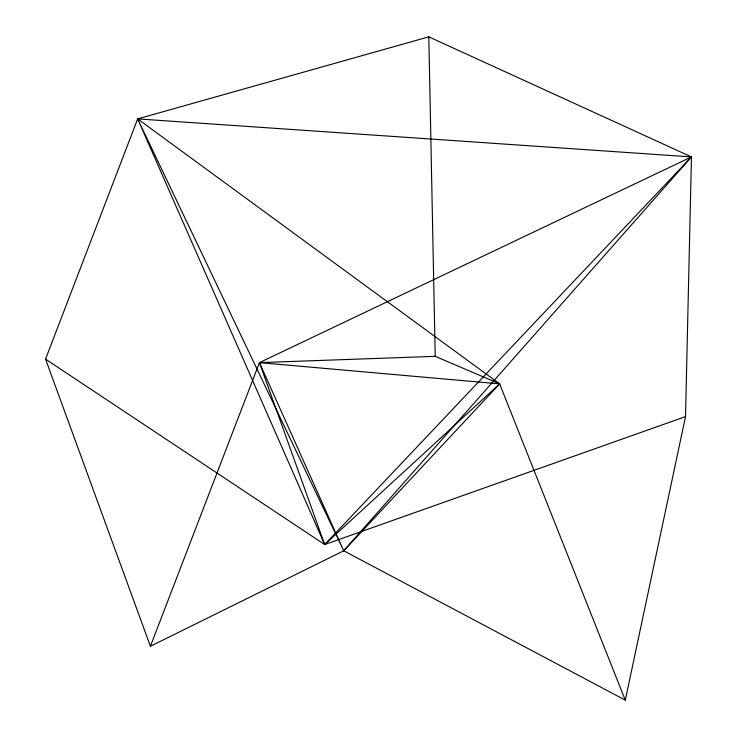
<?xml version="1.0" encoding="UTF-8"?>
<svg xmlns="http://www.w3.org/2000/svg" width="737" height="737" viewBox="0 0 737 737"><rect width="100%" height="100%" fill="white"/><g stroke="black" fill="none" stroke-linecap="round" stroke-linejoin="round"><path stroke-width="1.11" d="M685.521 416.617L691.453 156.917L428.814 36.85L137.662 118.897L45.547 359.131L150.403 646.266L343.728 550.797L499.64 383.876L137.662 118.897L691.453 156.917L343.728 550.797L625.289 700.15L685.521 416.617L324.685 544.56L45.547 359.131M150.403 646.266L259.442 362.622L691.453 156.917L324.685 544.56L137.662 118.897L343.728 550.797L259.442 362.622L435.208 356.34L499.64 383.876L625.289 700.15M428.814 36.85L435.208 356.34M499.64 383.876L324.685 544.56L259.442 362.622L499.64 383.876"/></g></svg>
